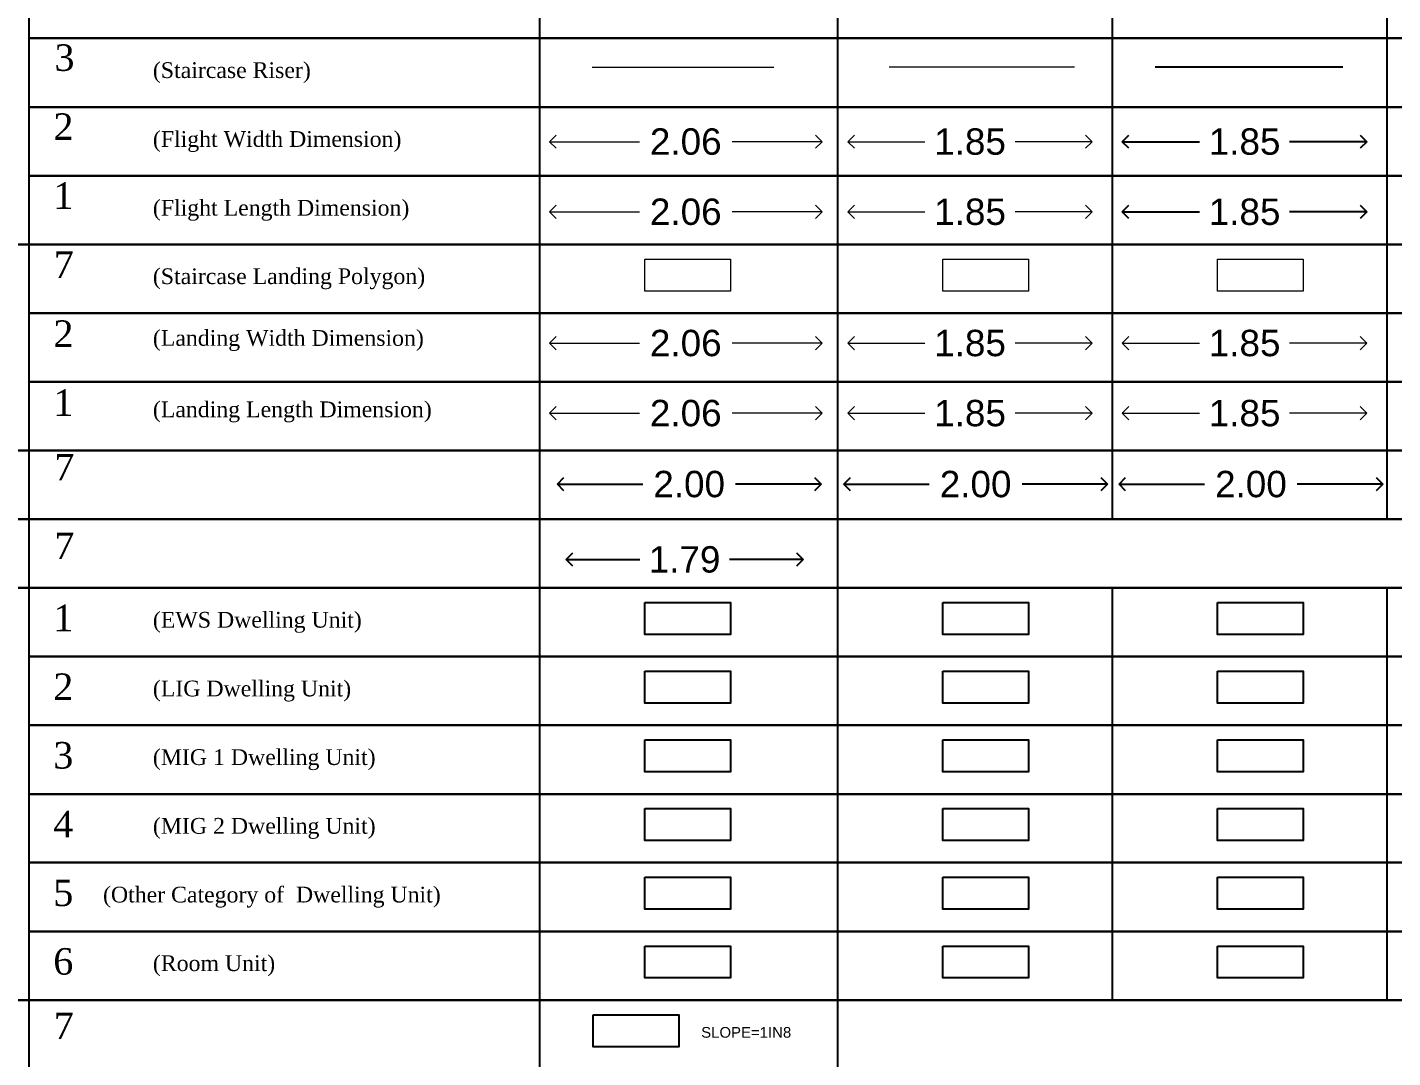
# Model space of a CAD drawing. Header units: millimetres. Extents: x -9481 to -9286, y 28719 to 28853.
# Drawn here: x -9461.74 to -9451.39, y 28785.61 to 28793.42 of the extents above; entities that cross this region are included whole.
import ezdxf

# ---------------------------------------------------------------- set-up
doc = ezdxf.new("R2010")
doc.units = ezdxf.units.MM
doc.header["$PDMODE"] = 34
doc.header["$PDSIZE"] = -15
doc.linetypes.add('CONTINULUS', pattern=[0])
doc.layers.add('BLK_1_DA_RAMP_1', color=7, linetype='Continuous', plot=False)
doc.layers.add('BLK_1_FLR_2_STAIR_1_FLIGHT_1', color=7, linetype='Continuous', plot=False)
for name, color, linetype in [('BLK_1_FLR_0_EXIT_WIDTH_STAIR', 7, 'Continuous'), ('BLK_1_FLR_0_UNITFA', 7, 'Continuous'), ('BLK_1_FLR_1_EXIT_WIDTH_STAIR', 7, 'Continuous'), ('BLK_1_FLR_1_UNITFA', 7, 'Continuous'), ('BLK_1_FLR_2_EXIT_WIDTH_STAIR', 7, 'Continuous'), ('BLK_1_FLR_2_UNITFA', 7, 'Continuous'), ('DIST_EXIT', 7, 'Continuous')]:
    doc.layers.add(name, color=color, linetype=linetype)
for name, color, linetype, lineweight in [('BLK_1_FLR_0_STAIR_1_FLIGHT_1', 7, 'Continuous', 0), ('BLK_1_FLR_0_STAIR_1_LANDING_1', 7, 'Continuous', 0), ('BLK_1_FLR_1_STAIR_1_FLIGHT_1', 7, 'Continuous', 0), ('BLK_1_FLR_1_STAIR_1_LANDING_1', 7, 'Continuous', 0), ('BLK_1_FLR_2_STAIR_1_LANDING_1', 7, 'Continuous', 0), ('PLAN', 7, 'Continuous', 40)]:
    doc.layers.add(name, color=color, linetype=linetype, lineweight=lineweight)
doc.styles.add('Arial', font='arial.ttf', dxfattribs={"height": 0.2})
doc.styles.add('MtXpl_Georgia', font='georgiab.ttf')
doc.styles.get("Standard").update_dxf_attribs({"font": 'arial.ttf', "height": 0.25})
doc.styles.add('style2', font='arial.ttf', dxfattribs={"height": 0.3})
doc.dimstyles.new('INT DIM', dxfattribs={"dimtxt": 0.3, "dimasz": 0.1, "dimexe": 0.18, "dimexo": 0.0625, "dimgap": 0.09, "dimtad": 0, "dimzin": 0, "dimdsep": 46, "dimtxsty": 'style2', "dimblk": 'OPEN90', "dimcen": 0.09, "dimse1": 1, "dimse2": 1, "dimclrd": 250, "dimclrt": 256, "dimadec": 0, "dimazin": 0, "dimtfac": 1, "dimtofl": 0, "dimtmove": 0, "dimatfit": 3, "dimfxl": 0.18, "dimtolj": 1, "dimtzin": 0, "dimlwd": -1, "dimarcsym": 0})

# ---------------------------------------------------------------- blocks, each defined once
blk = doc.blocks.new('_Open90')
at = {"layer": 'PLAN', "color": 0, "lineweight": -2}
for p, q in [((0, 0), (-1, 0)), ((-0.5, 0.5), (0, 0)), ((0, 0), (-0.5, -0.5))]:
    blk.add_line(p, q, dxfattribs=at)
blk = doc.blocks.new('*D8')
at = {"layer": 'BLK_1_FLR_0_STAIR_1_FLIGHT_1', "color": 250, "transparency": 16777216}
for p, q in [((-9457.685, 28792.548), (-9457.104, 28792.548)), ((-9455.82, 28792.548), (-9456.401, 28792.548))]:
    blk.add_line(p, q, dxfattribs=at)
at = {"layer": 'Defpoints', "color": 0, "transparency": 16777216}
for p in [(-9457.785, 28792.614), (-9455.72, 28792.632), (-9455.72, 28792.548)]:
    blk.add_point(p, dxfattribs=at)
at = {"layer": 'BLK_1_FLR_0_STAIR_1_FLIGHT_1', "color": 250, "transparency": 16777216, "xscale": 0.1, "yscale": 0.1, "zscale": 0.1, "rotation": 180}
blk.add_blockref('_Open90', (-9457.785, 28792.548), dxfattribs=at)
at = {"layer": 'BLK_1_FLR_0_STAIR_1_FLIGHT_1', "color": 250, "transparency": 16777216, "xscale": 0.1, "yscale": 0.1, "zscale": 0.1}
blk.add_blockref('_Open90', (-9455.72, 28792.548), dxfattribs=at)
at = {"layer": 'BLK_1_FLR_0_STAIR_1_FLIGHT_1', "transparency": 16777216, "insert": (-9456.753, 28792.548), "char_height": 0.2, "attachment_point": 5, "style": 'Arial', "bg_fill": 3, "box_fill_scale": 1.1, "bg_fill_color": 256, "bg_fill_true_color": 13158600, "bg_fill_transparency": 0}
blk.add_mtext('\\A1;2.06', dxfattribs=at)
blk = doc.blocks.new('*D9')
at = {"layer": 'BLK_1_FLR_1_STAIR_1_FLIGHT_1', "color": 250, "transparency": 16777216}
for p, q in [((-9455.425, 28792.548), (-9454.94, 28792.548)), ((-9453.772, 28792.548), (-9454.257, 28792.548))]:
    blk.add_line(p, q, dxfattribs=at)
at = {"layer": 'Defpoints', "color": 0, "transparency": 16777216}
for p in [(-9455.525, 28792.614), (-9453.672, 28792.632), (-9453.672, 28792.548)]:
    blk.add_point(p, dxfattribs=at)
at = {"layer": 'BLK_1_FLR_1_STAIR_1_FLIGHT_1', "color": 250, "transparency": 16777216, "xscale": 0.1, "yscale": 0.1, "zscale": 0.1, "rotation": 180}
blk.add_blockref('_Open90', (-9455.525, 28792.548), dxfattribs=at)
at = {"layer": 'BLK_1_FLR_1_STAIR_1_FLIGHT_1', "color": 250, "transparency": 16777216, "xscale": 0.1, "yscale": 0.1, "zscale": 0.1}
blk.add_blockref('_Open90', (-9453.672, 28792.548), dxfattribs=at)
at = {"layer": 'BLK_1_FLR_1_STAIR_1_FLIGHT_1', "transparency": 16777216, "insert": (-9454.598, 28792.548), "char_height": 0.2, "attachment_point": 5, "style": 'Arial', "bg_fill": 3, "box_fill_scale": 1.1, "bg_fill_color": 256, "bg_fill_true_color": 13158600, "bg_fill_transparency": 0}
blk.add_mtext('\\A1;1.85', dxfattribs=at)
blk = doc.blocks.new('*D10')
at = {"layer": 'BLK_1_FLR_2_STAIR_1_FLIGHT_1', "color": 250, "transparency": 16777216}
for p, q in [((-9453.344, 28792.548), (-9452.858, 28792.548)), ((-9451.69, 28792.548), (-9452.176, 28792.548))]:
    blk.add_line(p, q, dxfattribs=at)
at = {"layer": 'Defpoints', "color": 0, "transparency": 16777216}
for p in [(-9453.444, 28792.614), (-9451.59, 28792.632), (-9451.59, 28792.548)]:
    blk.add_point(p, dxfattribs=at)
at = {"layer": 'BLK_1_FLR_2_STAIR_1_FLIGHT_1', "color": 250, "transparency": 16777216, "xscale": 0.1, "yscale": 0.1, "zscale": 0.1, "rotation": 180}
blk.add_blockref('_Open90', (-9453.444, 28792.548), dxfattribs=at)
at = {"layer": 'BLK_1_FLR_2_STAIR_1_FLIGHT_1', "color": 250, "transparency": 16777216, "xscale": 0.1, "yscale": 0.1, "zscale": 0.1}
blk.add_blockref('_Open90', (-9451.59, 28792.548), dxfattribs=at)
at = {"layer": 'BLK_1_FLR_2_STAIR_1_FLIGHT_1', "transparency": 16777216, "insert": (-9452.517, 28792.548), "char_height": 0.2, "attachment_point": 5, "style": 'Arial', "bg_fill": 3, "box_fill_scale": 1.1, "bg_fill_color": 256, "bg_fill_true_color": 13158600, "bg_fill_transparency": 0}
blk.add_mtext('\\A1;1.85', dxfattribs=at)
blk = doc.blocks.new('*D15')
at = {"layer": 'BLK_1_FLR_0_STAIR_1_FLIGHT_1', "color": 250, "transparency": 16777216}
for p, q in [((-9457.685, 28792.016), (-9457.104, 28792.016)), ((-9455.82, 28792.016), (-9456.401, 28792.016))]:
    blk.add_line(p, q, dxfattribs=at)
at = {"layer": 'Defpoints', "color": 0, "transparency": 16777216}
for p in [(-9457.785, 28792.082), (-9455.72, 28792.101), (-9455.72, 28792.016)]:
    blk.add_point(p, dxfattribs=at)
at = {"layer": 'BLK_1_FLR_0_STAIR_1_FLIGHT_1', "color": 250, "transparency": 16777216, "xscale": 0.1, "yscale": 0.1, "zscale": 0.1, "rotation": 180}
blk.add_blockref('_Open90', (-9457.785, 28792.016), dxfattribs=at)
at = {"layer": 'BLK_1_FLR_0_STAIR_1_FLIGHT_1', "color": 250, "transparency": 16777216, "xscale": 0.1, "yscale": 0.1, "zscale": 0.1}
blk.add_blockref('_Open90', (-9455.72, 28792.016), dxfattribs=at)
at = {"layer": 'BLK_1_FLR_0_STAIR_1_FLIGHT_1', "transparency": 16777216, "insert": (-9456.753, 28792.016), "char_height": 0.2, "attachment_point": 5, "style": 'Arial', "bg_fill": 3, "box_fill_scale": 1.1, "bg_fill_color": 256, "bg_fill_true_color": 13158600, "bg_fill_transparency": 0}
blk.add_mtext('\\A1;2.06', dxfattribs=at)
blk = doc.blocks.new('*D16')
at = {"layer": 'BLK_1_FLR_1_STAIR_1_FLIGHT_1', "color": 250, "transparency": 16777216}
for p, q in [((-9455.425, 28792.016), (-9454.94, 28792.016)), ((-9453.772, 28792.016), (-9454.257, 28792.016))]:
    blk.add_line(p, q, dxfattribs=at)
at = {"layer": 'Defpoints', "color": 0, "transparency": 16777216}
for p in [(-9455.525, 28792.082), (-9453.672, 28792.101), (-9453.672, 28792.016)]:
    blk.add_point(p, dxfattribs=at)
at = {"layer": 'BLK_1_FLR_1_STAIR_1_FLIGHT_1', "color": 250, "transparency": 16777216, "xscale": 0.1, "yscale": 0.1, "zscale": 0.1, "rotation": 180}
blk.add_blockref('_Open90', (-9455.525, 28792.016), dxfattribs=at)
at = {"layer": 'BLK_1_FLR_1_STAIR_1_FLIGHT_1', "color": 250, "transparency": 16777216, "xscale": 0.1, "yscale": 0.1, "zscale": 0.1}
blk.add_blockref('_Open90', (-9453.672, 28792.016), dxfattribs=at)
at = {"layer": 'BLK_1_FLR_1_STAIR_1_FLIGHT_1', "transparency": 16777216, "insert": (-9454.598, 28792.016), "char_height": 0.2, "attachment_point": 5, "style": 'Arial', "bg_fill": 3, "box_fill_scale": 1.1, "bg_fill_color": 256, "bg_fill_true_color": 13158600, "bg_fill_transparency": 0}
blk.add_mtext('\\A1;1.85', dxfattribs=at)
blk = doc.blocks.new('*D21')
at = {"layer": 'BLK_1_FLR_2_STAIR_1_FLIGHT_1', "color": 250, "transparency": 16777216}
for p, q in [((-9453.344, 28792.016), (-9452.858, 28792.016)), ((-9451.69, 28792.016), (-9452.176, 28792.016))]:
    blk.add_line(p, q, dxfattribs=at)
at = {"layer": 'Defpoints', "color": 0, "transparency": 16777216}
for p in [(-9453.444, 28792.082), (-9451.59, 28792.101), (-9451.59, 28792.016)]:
    blk.add_point(p, dxfattribs=at)
at = {"layer": 'BLK_1_FLR_2_STAIR_1_FLIGHT_1', "color": 250, "transparency": 16777216, "xscale": 0.1, "yscale": 0.1, "zscale": 0.1, "rotation": 180}
blk.add_blockref('_Open90', (-9453.444, 28792.016), dxfattribs=at)
at = {"layer": 'BLK_1_FLR_2_STAIR_1_FLIGHT_1', "color": 250, "transparency": 16777216, "xscale": 0.1, "yscale": 0.1, "zscale": 0.1}
blk.add_blockref('_Open90', (-9451.59, 28792.016), dxfattribs=at)
at = {"layer": 'BLK_1_FLR_2_STAIR_1_FLIGHT_1', "transparency": 16777216, "insert": (-9452.517, 28792.016), "char_height": 0.2, "attachment_point": 5, "style": 'Arial', "bg_fill": 3, "box_fill_scale": 1.1, "bg_fill_color": 256, "bg_fill_true_color": 13158600, "bg_fill_transparency": 0}
blk.add_mtext('\\A1;1.85', dxfattribs=at)
blk = doc.blocks.new('*D22')
at = {"layer": 'BLK_1_FLR_0_STAIR_1_LANDING_1', "color": 250, "transparency": 16777216}
for p, q in [((-9457.685, 28791.021), (-9457.104, 28791.021)), ((-9455.82, 28791.021), (-9456.401, 28791.021))]:
    blk.add_line(p, q, dxfattribs=at)
at = {"layer": 'Defpoints', "color": 0, "transparency": 16777216}
for p in [(-9457.785, 28791.087), (-9455.72, 28791.106), (-9455.72, 28791.021)]:
    blk.add_point(p, dxfattribs=at)
at = {"layer": 'BLK_1_FLR_0_STAIR_1_LANDING_1', "color": 250, "transparency": 16777216, "xscale": 0.1, "yscale": 0.1, "zscale": 0.1, "rotation": 180}
blk.add_blockref('_Open90', (-9457.785, 28791.021), dxfattribs=at)
at = {"layer": 'BLK_1_FLR_0_STAIR_1_LANDING_1', "color": 250, "transparency": 16777216, "xscale": 0.1, "yscale": 0.1, "zscale": 0.1}
blk.add_blockref('_Open90', (-9455.72, 28791.021), dxfattribs=at)
at = {"layer": 'BLK_1_FLR_0_STAIR_1_LANDING_1', "transparency": 16777216, "insert": (-9456.753, 28791.021), "char_height": 0.2, "attachment_point": 5, "style": 'Arial', "bg_fill": 3, "box_fill_scale": 1.1, "bg_fill_color": 256, "bg_fill_true_color": 13158600, "bg_fill_transparency": 0}
blk.add_mtext('\\A1;2.06', dxfattribs=at)
blk = doc.blocks.new('*D23')
at = {"layer": 'BLK_1_FLR_1_STAIR_1_LANDING_1', "color": 250, "transparency": 16777216}
for p, q in [((-9455.425, 28791.021), (-9454.94, 28791.021)), ((-9453.772, 28791.021), (-9454.257, 28791.021))]:
    blk.add_line(p, q, dxfattribs=at)
at = {"layer": 'Defpoints', "color": 0, "transparency": 16777216}
for p in [(-9455.525, 28791.087), (-9453.672, 28791.106), (-9453.672, 28791.021)]:
    blk.add_point(p, dxfattribs=at)
at = {"layer": 'BLK_1_FLR_1_STAIR_1_LANDING_1', "color": 250, "transparency": 16777216, "xscale": 0.1, "yscale": 0.1, "zscale": 0.1, "rotation": 180}
blk.add_blockref('_Open90', (-9455.525, 28791.021), dxfattribs=at)
at = {"layer": 'BLK_1_FLR_1_STAIR_1_LANDING_1', "color": 250, "transparency": 16777216, "xscale": 0.1, "yscale": 0.1, "zscale": 0.1}
blk.add_blockref('_Open90', (-9453.672, 28791.021), dxfattribs=at)
at = {"layer": 'BLK_1_FLR_1_STAIR_1_LANDING_1', "transparency": 16777216, "insert": (-9454.598, 28791.021), "char_height": 0.2, "attachment_point": 5, "style": 'Arial', "bg_fill": 3, "box_fill_scale": 1.1, "bg_fill_color": 256, "bg_fill_true_color": 13158600, "bg_fill_transparency": 0}
blk.add_mtext('\\A1;1.85', dxfattribs=at)
blk = doc.blocks.new('*D35')
at = {"layer": 'BLK_1_FLR_2_STAIR_1_LANDING_1', "color": 250, "transparency": 16777216}
for p, q in [((-9453.344, 28791.021), (-9452.858, 28791.021)), ((-9451.69, 28791.021), (-9452.176, 28791.021))]:
    blk.add_line(p, q, dxfattribs=at)
at = {"layer": 'Defpoints', "color": 0, "transparency": 16777216}
for p in [(-9453.444, 28791.087), (-9451.59, 28791.106), (-9451.59, 28791.021)]:
    blk.add_point(p, dxfattribs=at)
at = {"layer": 'BLK_1_FLR_2_STAIR_1_LANDING_1', "color": 250, "transparency": 16777216, "xscale": 0.1, "yscale": 0.1, "zscale": 0.1, "rotation": 180}
blk.add_blockref('_Open90', (-9453.444, 28791.021), dxfattribs=at)
at = {"layer": 'BLK_1_FLR_2_STAIR_1_LANDING_1', "color": 250, "transparency": 16777216, "xscale": 0.1, "yscale": 0.1, "zscale": 0.1}
blk.add_blockref('_Open90', (-9451.59, 28791.021), dxfattribs=at)
at = {"layer": 'BLK_1_FLR_2_STAIR_1_LANDING_1', "transparency": 16777216, "insert": (-9452.517, 28791.021), "char_height": 0.2, "attachment_point": 5, "style": 'Arial', "bg_fill": 3, "box_fill_scale": 1.1, "bg_fill_color": 256, "bg_fill_true_color": 13158600, "bg_fill_transparency": 0}
blk.add_mtext('\\A1;1.85', dxfattribs=at)
blk = doc.blocks.new('*D28')
at = {"layer": 'BLK_1_FLR_0_STAIR_1_LANDING_1', "color": 250, "transparency": 16777216}
for p, q in [((-9457.685, 28790.49), (-9457.104, 28790.49)), ((-9455.82, 28790.49), (-9456.401, 28790.49))]:
    blk.add_line(p, q, dxfattribs=at)
at = {"layer": 'Defpoints', "color": 0, "transparency": 16777216}
for p in [(-9457.785, 28790.556), (-9455.72, 28790.575), (-9455.72, 28790.49)]:
    blk.add_point(p, dxfattribs=at)
at = {"layer": 'BLK_1_FLR_0_STAIR_1_LANDING_1', "color": 250, "transparency": 16777216, "xscale": 0.1, "yscale": 0.1, "zscale": 0.1, "rotation": 180}
blk.add_blockref('_Open90', (-9457.785, 28790.49), dxfattribs=at)
at = {"layer": 'BLK_1_FLR_0_STAIR_1_LANDING_1', "color": 250, "transparency": 16777216, "xscale": 0.1, "yscale": 0.1, "zscale": 0.1}
blk.add_blockref('_Open90', (-9455.72, 28790.49), dxfattribs=at)
at = {"layer": 'BLK_1_FLR_0_STAIR_1_LANDING_1', "transparency": 16777216, "insert": (-9456.753, 28790.49), "char_height": 0.2, "attachment_point": 5, "style": 'Arial', "bg_fill": 3, "box_fill_scale": 1.1, "bg_fill_color": 256, "bg_fill_true_color": 13158600, "bg_fill_transparency": 0}
blk.add_mtext('\\A1;2.06', dxfattribs=at)
blk = doc.blocks.new('*D29')
at = {"layer": 'BLK_1_FLR_1_STAIR_1_LANDING_1', "color": 250, "transparency": 16777216}
for p, q in [((-9455.425, 28790.49), (-9454.94, 28790.49)), ((-9453.772, 28790.49), (-9454.257, 28790.49))]:
    blk.add_line(p, q, dxfattribs=at)
at = {"layer": 'Defpoints', "color": 0, "transparency": 16777216}
for p in [(-9455.525, 28790.556), (-9453.672, 28790.575), (-9453.672, 28790.49)]:
    blk.add_point(p, dxfattribs=at)
at = {"layer": 'BLK_1_FLR_1_STAIR_1_LANDING_1', "color": 250, "transparency": 16777216, "xscale": 0.1, "yscale": 0.1, "zscale": 0.1, "rotation": 180}
blk.add_blockref('_Open90', (-9455.525, 28790.49), dxfattribs=at)
at = {"layer": 'BLK_1_FLR_1_STAIR_1_LANDING_1', "color": 250, "transparency": 16777216, "xscale": 0.1, "yscale": 0.1, "zscale": 0.1}
blk.add_blockref('_Open90', (-9453.672, 28790.49), dxfattribs=at)
at = {"layer": 'BLK_1_FLR_1_STAIR_1_LANDING_1', "transparency": 16777216, "insert": (-9454.598, 28790.49), "char_height": 0.2, "attachment_point": 5, "style": 'Arial', "bg_fill": 3, "box_fill_scale": 1.1, "bg_fill_color": 256, "bg_fill_true_color": 13158600, "bg_fill_transparency": 0}
blk.add_mtext('\\A1;1.85', dxfattribs=at)
blk = doc.blocks.new('*D30')
at = {"layer": 'BLK_1_FLR_2_STAIR_1_LANDING_1', "color": 250, "transparency": 16777216}
for p, q in [((-9453.344, 28790.49), (-9452.858, 28790.49)), ((-9451.69, 28790.49), (-9452.176, 28790.49))]:
    blk.add_line(p, q, dxfattribs=at)
at = {"layer": 'Defpoints', "color": 0, "transparency": 16777216}
for p in [(-9453.444, 28790.556), (-9451.59, 28790.575), (-9451.59, 28790.49)]:
    blk.add_point(p, dxfattribs=at)
at = {"layer": 'BLK_1_FLR_2_STAIR_1_LANDING_1', "color": 250, "transparency": 16777216, "xscale": 0.1, "yscale": 0.1, "zscale": 0.1, "rotation": 180}
blk.add_blockref('_Open90', (-9453.444, 28790.49), dxfattribs=at)
at = {"layer": 'BLK_1_FLR_2_STAIR_1_LANDING_1', "color": 250, "transparency": 16777216, "xscale": 0.1, "yscale": 0.1, "zscale": 0.1}
blk.add_blockref('_Open90', (-9451.59, 28790.49), dxfattribs=at)
at = {"layer": 'BLK_1_FLR_2_STAIR_1_LANDING_1', "transparency": 16777216, "insert": (-9452.517, 28790.49), "char_height": 0.2, "attachment_point": 5, "style": 'Arial', "bg_fill": 3, "box_fill_scale": 1.1, "bg_fill_color": 256, "bg_fill_true_color": 13158600, "bg_fill_transparency": 0}
blk.add_mtext('\\A1;1.85', dxfattribs=at)
blk = doc.blocks.new('*D36')
at = {"layer": 'Defpoints', "color": 0, "linetype": 'CONTINULUS', "ltscale": 0.05, "transparency": 16777216}
for p in [(-9457.659, 28789.517), (-9455.864, 28789.517), (-9455.864, 28789.381)]:
    blk.add_point(p, dxfattribs=at)
at = {"layer": 'DIST_EXIT', "color": 250, "ltscale": 0.05, "transparency": 16777216}
for p, q in [((-9457.559, 28789.381), (-9457.102, 28789.381)), ((-9455.964, 28789.381), (-9456.421, 28789.381))]:
    blk.add_line(p, q, dxfattribs=at)
at = {"layer": 'DIST_EXIT', "color": 250, "linetype": 'CONTINULUS', "ltscale": 0.05, "transparency": 16777216, "xscale": 0.1, "yscale": 0.1, "zscale": 0.1, "rotation": 180}
blk.add_blockref('_Open90', (-9457.659, 28789.381), dxfattribs=at)
at = {"layer": 'DIST_EXIT', "color": 250, "linetype": 'CONTINULUS', "ltscale": 0.05, "transparency": 16777216, "xscale": 0.1, "yscale": 0.1, "zscale": 0.1}
blk.add_blockref('_Open90', (-9455.864, 28789.381), dxfattribs=at)
at = {"layer": 'DIST_EXIT', "linetype": 'CONTINULUS', "ltscale": 0.05, "transparency": 16777216, "insert": (-9456.762, 28789.381), "char_height": 0.2, "attachment_point": 5, "style": 'Arial', "bg_fill": 3, "box_fill_scale": 1.1, "bg_fill_color": 256, "bg_fill_true_color": 13158600, "bg_fill_transparency": 0}
blk.add_mtext('\\A1;1.79', dxfattribs=at)
blk = doc.blocks.new('*D37')
at = {"layer": 'BLK_1_FLR_0_EXIT_WIDTH_STAIR', "color": 250, "ltscale": 0.05, "transparency": 16777216}
for p, q in [((-9457.626, 28789.952), (-9457.078, 28789.952)), ((-9455.827, 28789.952), (-9456.376, 28789.952))]:
    blk.add_line(p, q, dxfattribs=at)
at = {"layer": 'Defpoints', "color": 0, "linetype": 'CONTINULUS', "ltscale": 0.05, "transparency": 16777216}
for p in [(-9457.726, 28790.113), (-9455.727, 28790.113), (-9455.727, 28789.952)]:
    blk.add_point(p, dxfattribs=at)
at = {"layer": 'BLK_1_FLR_0_EXIT_WIDTH_STAIR', "color": 250, "linetype": 'CONTINULUS', "ltscale": 0.05, "transparency": 16777216, "xscale": 0.1, "yscale": 0.1, "zscale": 0.1, "rotation": 180}
blk.add_blockref('_Open90', (-9457.726, 28789.952), dxfattribs=at)
at = {"layer": 'BLK_1_FLR_0_EXIT_WIDTH_STAIR', "color": 250, "linetype": 'CONTINULUS', "ltscale": 0.05, "transparency": 16777216, "xscale": 0.1, "yscale": 0.1, "zscale": 0.1}
blk.add_blockref('_Open90', (-9455.727, 28789.952), dxfattribs=at)
at = {"layer": 'BLK_1_FLR_0_EXIT_WIDTH_STAIR', "linetype": 'CONTINULUS', "ltscale": 0.05, "transparency": 16777216, "insert": (-9456.727, 28789.952), "char_height": 0.2, "attachment_point": 5, "style": 'Arial', "bg_fill": 3, "box_fill_scale": 1.1, "bg_fill_color": 256, "bg_fill_true_color": 13158600, "bg_fill_transparency": 0}
blk.add_mtext('\\A1;2.00', dxfattribs=at)
blk = doc.blocks.new('*D38')
at = {"layer": 'BLK_1_FLR_1_EXIT_WIDTH_STAIR', "color": 250, "ltscale": 0.05, "transparency": 16777216}
for p, q in [((-9455.455, 28789.952), (-9454.907, 28789.952)), ((-9453.656, 28789.952), (-9454.204, 28789.952))]:
    blk.add_line(p, q, dxfattribs=at)
at = {"layer": 'Defpoints', "color": 0, "linetype": 'CONTINULUS', "ltscale": 0.05, "transparency": 16777216}
for p in [(-9455.555, 28790.113), (-9453.556, 28790.113), (-9453.556, 28789.952)]:
    blk.add_point(p, dxfattribs=at)
at = {"layer": 'BLK_1_FLR_1_EXIT_WIDTH_STAIR', "color": 250, "linetype": 'CONTINULUS', "ltscale": 0.05, "transparency": 16777216, "xscale": 0.1, "yscale": 0.1, "zscale": 0.1, "rotation": 180}
blk.add_blockref('_Open90', (-9455.555, 28789.952), dxfattribs=at)
at = {"layer": 'BLK_1_FLR_1_EXIT_WIDTH_STAIR', "color": 250, "linetype": 'CONTINULUS', "ltscale": 0.05, "transparency": 16777216, "xscale": 0.1, "yscale": 0.1, "zscale": 0.1}
blk.add_blockref('_Open90', (-9453.556, 28789.952), dxfattribs=at)
at = {"layer": 'BLK_1_FLR_1_EXIT_WIDTH_STAIR', "linetype": 'CONTINULUS', "ltscale": 0.05, "transparency": 16777216, "insert": (-9454.556, 28789.952), "char_height": 0.2, "attachment_point": 5, "style": 'Arial', "bg_fill": 3, "box_fill_scale": 1.1, "bg_fill_color": 256, "bg_fill_true_color": 13158600, "bg_fill_transparency": 0}
blk.add_mtext('\\A1;2.00', dxfattribs=at)
blk = doc.blocks.new('*D39')
at = {"layer": 'BLK_1_FLR_2_EXIT_WIDTH_STAIR', "color": 250, "ltscale": 0.05, "transparency": 16777216}
for p, q in [((-9453.369, 28789.952), (-9452.82, 28789.952)), ((-9451.569, 28789.952), (-9452.118, 28789.952))]:
    blk.add_line(p, q, dxfattribs=at)
at = {"layer": 'Defpoints', "color": 0, "linetype": 'CONTINULUS', "ltscale": 0.05, "transparency": 16777216}
for p in [(-9453.469, 28790.113), (-9451.469, 28790.113), (-9451.469, 28789.952)]:
    blk.add_point(p, dxfattribs=at)
at = {"layer": 'BLK_1_FLR_2_EXIT_WIDTH_STAIR', "color": 250, "linetype": 'CONTINULUS', "ltscale": 0.05, "transparency": 16777216, "xscale": 0.1, "yscale": 0.1, "zscale": 0.1, "rotation": 180}
blk.add_blockref('_Open90', (-9453.469, 28789.952), dxfattribs=at)
at = {"layer": 'BLK_1_FLR_2_EXIT_WIDTH_STAIR', "color": 250, "linetype": 'CONTINULUS', "ltscale": 0.05, "transparency": 16777216, "xscale": 0.1, "yscale": 0.1, "zscale": 0.1}
blk.add_blockref('_Open90', (-9451.469, 28789.952), dxfattribs=at)
at = {"layer": 'BLK_1_FLR_2_EXIT_WIDTH_STAIR', "linetype": 'CONTINULUS', "ltscale": 0.05, "transparency": 16777216, "insert": (-9452.469, 28789.952), "char_height": 0.2, "attachment_point": 5, "style": 'Arial', "bg_fill": 3, "box_fill_scale": 1.1, "bg_fill_color": 256, "bg_fill_true_color": 13158600, "bg_fill_transparency": 0}
blk.add_mtext('\\A1;2.00', dxfattribs=at)

msp = doc.modelspace()

# ---------------------------------------------------------------- linework, layer by layer
for p, q in [((-9461.732, 28793.852), (-9461.732, 28793.33)), ((-9457.862, 28793.852), (-9457.862, 28793.332)), ((-9455.602, 28793.852), (-9455.602, 28793.332)), ((-9453.521, 28793.852), (-9453.521, 28793.332)), ((-9451.44, 28793.852), (-9451.44, 28793.332)), ((-9461.732, 28793.332), (-9461.732, 28792.809)), ((-9457.862, 28793.332), (-9457.862, 28792.811)), ((-9455.602, 28793.332), (-9455.602, 28792.811)), ((-9453.521, 28793.332), (-9453.521, 28792.811)), ((-9451.44, 28793.332), (-9451.44, 28792.811)), ((-9461.732, 28792.811), (-9461.732, 28792.289)), ((-9457.862, 28792.811), (-9457.862, 28792.29)), ((-9455.602, 28792.811), (-9455.602, 28792.29)), ((-9453.521, 28792.811), (-9453.521, 28792.29)), ((-9451.44, 28792.811), (-9451.44, 28792.29)), ((-9461.732, 28792.29), (-9461.732, 28791.768)), ((-9457.862, 28792.29), (-9457.862, 28791.77)), ((-9455.602, 28792.29), (-9455.602, 28791.77)), ((-9453.521, 28792.29), (-9453.521, 28791.77)), ((-9451.44, 28792.29), (-9451.44, 28791.77)), ((-9461.732, 28791.77), (-9461.732, 28791.247)), ((-9457.862, 28791.77), (-9457.862, 28791.249)), ((-9455.602, 28791.77), (-9455.602, 28791.249)), ((-9453.521, 28791.77), (-9453.521, 28791.249)), ((-9451.44, 28791.77), (-9451.44, 28791.249)), ((-9461.732, 28791.249), (-9461.732, 28790.727)), ((-9457.862, 28791.249), (-9457.862, 28790.728)), ((-9455.602, 28791.249), (-9455.602, 28790.728)), ((-9453.521, 28791.249), (-9453.521, 28790.728)), ((-9451.44, 28791.249), (-9451.44, 28790.728)), ((-9461.732, 28790.728), (-9461.732, 28790.206)), ((-9457.862, 28790.728), (-9457.862, 28790.208)), ((-9455.602, 28790.728), (-9455.602, 28790.208)), ((-9453.521, 28790.728), (-9453.521, 28790.208)), ((-9451.44, 28790.728), (-9451.44, 28790.208)), ((-9461.732, 28790.208), (-9461.732, 28789.685)), ((-9457.862, 28790.208), (-9457.862, 28789.687)), ((-9455.602, 28790.208), (-9455.602, 28789.687)), ((-9453.521, 28790.208), (-9453.521, 28789.687)), ((-9451.44, 28790.208), (-9451.44, 28789.687)), ((-9461.732, 28789.687), (-9461.732, 28789.165)), ((-9457.862, 28789.687), (-9457.862, 28789.166)), ((-9455.602, 28789.687), (-9455.602, 28789.166)), ((-9461.732, 28789.166), (-9461.732, 28786.042)), ((-9457.862, 28789.166), (-9457.862, 28788.646)), ((-9455.602, 28789.166), (-9455.602, 28788.646)), ((-9453.521, 28789.166), (-9453.521, 28788.646)), ((-9451.44, 28789.166), (-9451.44, 28788.646)), ((-9457.862, 28788.646), (-9457.862, 28788.125)), ((-9455.602, 28788.646), (-9455.602, 28788.125)), ((-9453.521, 28788.646), (-9453.521, 28788.125)), ((-9451.44, 28788.646), (-9451.44, 28788.125)), ((-9457.862, 28788.125), (-9457.862, 28787.604)), ((-9455.602, 28788.125), (-9455.602, 28787.604)), ((-9453.521, 28788.125), (-9453.521, 28787.604)), ((-9451.44, 28788.125), (-9451.44, 28787.604)), ((-9457.862, 28787.604), (-9457.862, 28787.084)), ((-9455.602, 28787.604), (-9455.602, 28787.084)), ((-9453.521, 28787.604), (-9453.521, 28787.084)), ((-9451.44, 28787.604), (-9451.44, 28787.084)), ((-9457.862, 28787.084), (-9457.862, 28786.563)), ((-9455.602, 28787.084), (-9455.602, 28786.563)), ((-9453.521, 28787.084), (-9453.521, 28786.563)), ((-9451.44, 28787.084), (-9451.44, 28786.563)), ((-9457.862, 28786.563), (-9457.862, 28786.042)), ((-9455.602, 28786.563), (-9455.602, 28786.042)), ((-9453.521, 28786.563), (-9453.521, 28786.042)), ((-9451.44, 28786.563), (-9451.44, 28786.042)), ((-9461.732, 28786.042), (-9461.732, 28785.52)), ((-9457.862, 28786.042), (-9457.862, 28785.522)), ((-9455.602, 28786.042), (-9455.602, 28785.522))]:
    msp.add_line(p, q)
for points in [[(-9461.732, 28793.852), (-9442.23, 28793.852), (-9442.23, 28793.332), (-9461.732, 28793.332)], [(-9461.732, 28793.332), (-9442.23, 28793.332), (-9442.23, 28792.811), (-9461.732, 28792.811)], [(-9461.732, 28792.811), (-9442.23, 28792.811), (-9442.23, 28792.29), (-9461.732, 28792.29)], [(-9461.732, 28792.29), (-9442.23, 28792.29), (-9442.23, 28791.77), (-9470.864, 28791.77)], [(-9470.864, 28791.77), (-9442.23, 28791.77), (-9442.23, 28791.249), (-9461.732, 28791.249)], [(-9461.732, 28791.249), (-9442.23, 28791.249), (-9442.23, 28790.728), (-9461.732, 28790.728)], [(-9461.732, 28790.728), (-9442.23, 28790.728), (-9442.23, 28790.208), (-9481.258, 28790.208), (-9481.258, 28790.728)], [(-9481.258, 28786.042), (-9481.258, 28789.166), (-9442.23, 28789.166), (-9442.23, 28788.646), (-9461.732, 28788.646)], [(-9461.732, 28788.646), (-9442.23, 28788.646), (-9442.23, 28788.125), (-9461.732, 28788.125)], [(-9461.732, 28788.125), (-9442.23, 28788.125), (-9442.23, 28787.604), (-9461.732, 28787.604)], [(-9461.732, 28787.604), (-9442.23, 28787.604), (-9442.23, 28787.084), (-9461.732, 28787.084)], [(-9461.732, 28787.084), (-9442.23, 28787.084), (-9442.23, 28786.563), (-9461.732, 28786.563)], [(-9461.732, 28786.563), (-9442.23, 28786.563), (-9442.23, 28786.042), (-9481.258, 28786.042)]]:
    msp.add_lwpolyline(points)
for points in [[(-9481.258, 28790.208), (-9442.23, 28790.208), (-9442.23, 28789.687), (-9481.258, 28789.687), (-9481.258, 28790.208)], [(-9481.258, 28789.687), (-9442.23, 28789.687), (-9442.23, 28789.166), (-9481.258, 28789.166), (-9481.258, 28789.687)], [(-9481.258, 28786.042), (-9442.23, 28786.042), (-9442.23, 28785.522), (-9481.258, 28785.522), (-9481.258, 28786.042)]]:
    msp.add_lwpolyline(points, close=True)
at = {"layer": 'BLK_1_DA_RAMP_1'}
msp.add_lwpolyline([(-9457.454, 28785.931), (-9456.805, 28785.931), (-9456.805, 28785.689), (-9457.454, 28785.689)], close=True, dxfattribs=at)
at = {"layer": 'BLK_1_FLR_0_STAIR_1_FLIGHT_1', "color": 3}
msp.add_line((-9457.462, 28793.112), (-9456.085, 28793.112), dxfattribs=at)
at = {"layer": 'BLK_1_FLR_0_STAIR_1_LANDING_1'}
msp.add_lwpolyline([(-9457.064, 28791.658), (-9456.415, 28791.658), (-9456.415, 28791.416), (-9457.064, 28791.416)], close=True, dxfattribs=at)
at = {"layer": 'BLK_1_FLR_0_UNITFA', "color": 1}
msp.add_lwpolyline([(-9457.064, 28789.055), (-9456.415, 28789.055), (-9456.415, 28788.813), (-9457.064, 28788.813)], close=True, dxfattribs=at)
at = {"layer": 'BLK_1_FLR_0_UNITFA', "color": 2}
msp.add_lwpolyline([(-9457.064, 28788.535), (-9456.415, 28788.535), (-9456.415, 28788.292), (-9457.064, 28788.292)], close=True, dxfattribs=at)
at = {"layer": 'BLK_1_FLR_0_UNITFA', "color": 3}
msp.add_lwpolyline([(-9457.064, 28788.014), (-9456.415, 28788.014), (-9456.415, 28787.772), (-9457.064, 28787.772)], close=True, dxfattribs=at)
at = {"layer": 'BLK_1_FLR_0_UNITFA', "color": 4}
msp.add_lwpolyline([(-9457.064, 28787.493), (-9456.415, 28787.493), (-9456.415, 28787.251), (-9457.064, 28787.251)], close=True, dxfattribs=at)
at = {"layer": 'BLK_1_FLR_0_UNITFA', "color": 5}
msp.add_lwpolyline([(-9457.064, 28786.973), (-9456.415, 28786.973), (-9456.415, 28786.73), (-9457.064, 28786.73)], close=True, dxfattribs=at)
at = {"layer": 'BLK_1_FLR_0_UNITFA', "color": 6}
msp.add_lwpolyline([(-9457.064, 28786.452), (-9456.415, 28786.452), (-9456.415, 28786.21), (-9457.064, 28786.21)], close=True, dxfattribs=at)
at = {"layer": 'BLK_1_FLR_1_STAIR_1_FLIGHT_1', "color": 3}
msp.add_line((-9455.211, 28793.116), (-9453.807, 28793.116), dxfattribs=at)
at = {"layer": 'BLK_1_FLR_1_STAIR_1_LANDING_1'}
msp.add_lwpolyline([(-9454.804, 28791.658), (-9454.154, 28791.658), (-9454.154, 28791.416), (-9454.804, 28791.416)], close=True, dxfattribs=at)
at = {"layer": 'BLK_1_FLR_1_UNITFA', "color": 1}
msp.add_lwpolyline([(-9454.804, 28789.055), (-9454.154, 28789.055), (-9454.154, 28788.813), (-9454.804, 28788.813)], close=True, dxfattribs=at)
at = {"layer": 'BLK_1_FLR_1_UNITFA', "color": 2}
msp.add_lwpolyline([(-9454.804, 28788.535), (-9454.154, 28788.535), (-9454.154, 28788.292), (-9454.804, 28788.292)], close=True, dxfattribs=at)
at = {"layer": 'BLK_1_FLR_1_UNITFA', "color": 3}
msp.add_lwpolyline([(-9454.804, 28788.014), (-9454.154, 28788.014), (-9454.154, 28787.772), (-9454.804, 28787.772)], close=True, dxfattribs=at)
at = {"layer": 'BLK_1_FLR_1_UNITFA', "color": 4}
msp.add_lwpolyline([(-9454.804, 28787.493), (-9454.154, 28787.493), (-9454.154, 28787.251), (-9454.804, 28787.251)], close=True, dxfattribs=at)
at = {"layer": 'BLK_1_FLR_1_UNITFA', "color": 5}
msp.add_lwpolyline([(-9454.804, 28786.973), (-9454.154, 28786.973), (-9454.154, 28786.73), (-9454.804, 28786.73)], close=True, dxfattribs=at)
at = {"layer": 'BLK_1_FLR_1_UNITFA', "color": 6}
msp.add_lwpolyline([(-9454.804, 28786.452), (-9454.154, 28786.452), (-9454.154, 28786.21), (-9454.804, 28786.21)], close=True, dxfattribs=at)
at = {"layer": 'BLK_1_FLR_2_STAIR_1_FLIGHT_1', "color": 3}
msp.add_line((-9453.196, 28793.116), (-9451.773, 28793.116), dxfattribs=at)
at = {"layer": 'BLK_1_FLR_2_STAIR_1_LANDING_1'}
msp.add_lwpolyline([(-9452.723, 28791.658), (-9452.074, 28791.658), (-9452.074, 28791.416), (-9452.723, 28791.416)], close=True, dxfattribs=at)
at = {"layer": 'BLK_1_FLR_2_UNITFA', "color": 1}
msp.add_lwpolyline([(-9452.723, 28789.055), (-9452.074, 28789.055), (-9452.074, 28788.813), (-9452.723, 28788.813)], close=True, dxfattribs=at)
at = {"layer": 'BLK_1_FLR_2_UNITFA', "color": 2}
msp.add_lwpolyline([(-9452.723, 28788.535), (-9452.074, 28788.535), (-9452.074, 28788.292), (-9452.723, 28788.292)], close=True, dxfattribs=at)
at = {"layer": 'BLK_1_FLR_2_UNITFA', "color": 3}
msp.add_lwpolyline([(-9452.723, 28788.014), (-9452.074, 28788.014), (-9452.074, 28787.772), (-9452.723, 28787.772)], close=True, dxfattribs=at)
at = {"layer": 'BLK_1_FLR_2_UNITFA', "color": 4}
msp.add_lwpolyline([(-9452.723, 28787.493), (-9452.074, 28787.493), (-9452.074, 28787.251), (-9452.723, 28787.251)], close=True, dxfattribs=at)
at = {"layer": 'BLK_1_FLR_2_UNITFA', "color": 5}
msp.add_lwpolyline([(-9452.723, 28786.973), (-9452.074, 28786.973), (-9452.074, 28786.73), (-9452.723, 28786.73)], close=True, dxfattribs=at)
at = {"layer": 'BLK_1_FLR_2_UNITFA', "color": 6}
msp.add_lwpolyline([(-9452.723, 28786.452), (-9452.074, 28786.452), (-9452.074, 28786.21), (-9452.723, 28786.21)], close=True, dxfattribs=at)

# ---------------------------------------------------------------- texts
at = {"linetype": 'CONTINULUS', "style": 'MtXpl_Georgia'}
for s, height, p in [('3', 0.201, (-9461.538, 28793.085)), ('(Staircase Riser)', 0.11941, (-9460.792, 28793.031)), ('2', 0.201, (-9461.546, 28792.562)), ('(Flight Width Dimension)', 0.11941, (-9460.792, 28792.509)), ('1', 0.201, (-9461.547, 28792.039)), ('(Flight Length Dimension)', 0.11941, (-9460.792, 28791.988)), ('7', 0.201, (-9461.543, 28791.516)), ('(Staircase Landing Polygon)', 0.11941, (-9460.792, 28791.469)), ('2', 0.201, (-9461.546, 28790.993)), ('(Landing Width Dimension)', 0.11941, (-9460.792, 28791.001)), ('1', 0.201, (-9461.547, 28790.47)), ('(Landing Length Dimension)', 0.11941, (-9460.792, 28790.46)), ('7', 0.201, (-9461.539, 28789.981)), ('7', 0.201, (-9461.539, 28789.385)), ('1', 0.201, (-9461.547, 28788.838)), ('(EWS Dwelling Unit)', 0.11941, (-9460.792, 28788.865)), ('2', 0.201, (-9461.547, 28788.317)), ('(LIG Dwelling Unit)', 0.11941, (-9460.792, 28788.344)), ('3', 0.201, (-9461.547, 28787.797)), ('(MIG 1 Dwelling Unit)', 0.11941, (-9460.792, 28787.824)), ('4', 0.201, (-9461.547, 28787.276)), ('(MIG 2 Dwelling Unit)', 0.11941, (-9460.792, 28787.303)), ('5', 0.201, (-9461.547, 28786.755)), ('(Other Category of  Dwelling Unit)', 0.11941, (-9461.17, 28786.782)), ('6', 0.201, (-9461.547, 28786.235)), ('(Room Unit)', 0.11941, (-9460.792, 28786.262)), ('7', 0.201, (-9461.543, 28785.746))]:
    msp.add_text(s, height=height, dxfattribs=at).set_placement(p)
at = {"layer": 'BLK_1_DA_RAMP_1', "insert": (-9456.636, 28785.838), "char_height": 0.081, "attachment_point": 1}
msp.add_mtext_dynamic_manual_height_columns('SLOPE=1IN8', width=0.42206, gutter_width=0.405, heights=[0], dxfattribs=at)

# ---------------------------------------------------------------- next in the draw order: dimensions: what is measured, and where the dimension line sits
at = {"layer": 'BLK_1_FLR_0_EXIT_WIDTH_STAIR', "color": 7, "linetype": 'CONTINULUS', "ltscale": 0.05}
dim = msp.add_linear_dim(base=(-9455.727, 28789.952), p1=(-9457.726, 28790.113), p2=(-9455.727, 28790.113), dimstyle='INT DIM', override={"dimtxt": 0.2, "dimtxsty": 'Arial', "dimfxl": 0.125, "dimtfill": 1, "dimtfillclr": 7, "dimarcsym": 1}, dxfattribs=at)
dim.commit()
dim.dimension.update_dxf_attribs({"geometry": '*D37', "text_midpoint": (-9456.727, 28789.952)})
at = {"layer": 'BLK_1_FLR_0_STAIR_1_FLIGHT_1', "color": 2}
dim = msp.add_linear_dim(base=(-9455.7204, 28792.5476), p1=(-9457.7853, 28792.6137), p2=(-9455.7204, 28792.6324), dimstyle='INT DIM', override={"dimtxt": 0.2, "dimtxsty": 'Arial', "dimfxl": 0.125, "dimtfill": 1, "dimtfillclr": 7, "dimarcsym": 1}, dxfattribs=at)
dim.commit()
dim.dimension.update_dxf_attribs({"geometry": '*D8', "text_midpoint": (-9456.7529, 28792.5476)})
at = {"layer": 'BLK_1_FLR_0_STAIR_1_FLIGHT_1', "color": 1}
dim = msp.add_linear_dim(base=(-9455.7204, 28792.0162), p1=(-9457.7853, 28792.0822), p2=(-9455.7204, 28792.1009), dimstyle='INT DIM', override={"dimtxt": 0.2, "dimtxsty": 'Arial', "dimfxl": 0.125, "dimtfill": 1, "dimtfillclr": 7, "dimarcsym": 1}, dxfattribs=at)
dim.commit()
dim.dimension.update_dxf_attribs({"geometry": '*D15', "text_midpoint": (-9456.7529, 28792.0162)})
at = {"layer": 'BLK_1_FLR_0_STAIR_1_LANDING_1', "color": 2}
dim = msp.add_linear_dim(base=(-9455.7204, 28791.0214), p1=(-9457.7853, 28791.0874), p2=(-9455.7204, 28791.1061), dimstyle='INT DIM', override={"dimtxt": 0.2, "dimtxsty": 'Arial', "dimfxl": 0.125, "dimtfill": 1, "dimtfillclr": 7, "dimarcsym": 1}, dxfattribs=at)
dim.commit()
dim.dimension.update_dxf_attribs({"geometry": '*D22', "text_midpoint": (-9456.7529, 28791.0214)})
at = {"layer": 'BLK_1_FLR_0_STAIR_1_LANDING_1', "color": 1}
dim = msp.add_linear_dim(base=(-9455.7204, 28790.4899), p1=(-9457.7853, 28790.556), p2=(-9455.7204, 28790.5747), dimstyle='INT DIM', override={"dimtxt": 0.2, "dimtxsty": 'Arial', "dimfxl": 0.125, "dimtfill": 1, "dimtfillclr": 7, "dimarcsym": 1}, dxfattribs=at)
dim.commit()
dim.dimension.update_dxf_attribs({"geometry": '*D28', "text_midpoint": (-9456.7529, 28790.4899)})
at = {"layer": 'BLK_1_FLR_1_EXIT_WIDTH_STAIR', "color": 7, "linetype": 'CONTINULUS', "ltscale": 0.05}
dim = msp.add_linear_dim(base=(-9453.556, 28789.952), p1=(-9455.555, 28790.113), p2=(-9453.556, 28790.113), dimstyle='INT DIM', override={"dimtxt": 0.2, "dimtxsty": 'Arial', "dimfxl": 0.125, "dimtfill": 1, "dimtfillclr": 7, "dimarcsym": 1}, dxfattribs=at)
dim.commit()
dim.dimension.update_dxf_attribs({"geometry": '*D38', "text_midpoint": (-9454.556, 28789.952)})
at = {"layer": 'BLK_1_FLR_1_STAIR_1_FLIGHT_1', "color": 2}
dim = msp.add_linear_dim(base=(-9453.672, 28792.548), p1=(-9455.525, 28792.614), p2=(-9453.672, 28792.632), dimstyle='INT DIM', override={"dimtxt": 0.2, "dimtxsty": 'Arial', "dimfxl": 0.125, "dimtfill": 1, "dimtfillclr": 7, "dimarcsym": 1}, dxfattribs=at)
dim.commit()
dim.dimension.update_dxf_attribs({"geometry": '*D9', "text_midpoint": (-9454.598, 28792.548)})
at = {"layer": 'BLK_1_FLR_1_STAIR_1_FLIGHT_1', "color": 1}
dim = msp.add_linear_dim(base=(-9453.672, 28792.016), p1=(-9455.525, 28792.082), p2=(-9453.672, 28792.101), dimstyle='INT DIM', override={"dimtxt": 0.2, "dimtxsty": 'Arial', "dimfxl": 0.125, "dimtfill": 1, "dimtfillclr": 7, "dimarcsym": 1}, dxfattribs=at)
dim.commit()
dim.dimension.update_dxf_attribs({"geometry": '*D16', "text_midpoint": (-9454.598, 28792.016)})
at = {"layer": 'BLK_1_FLR_1_STAIR_1_LANDING_1', "color": 2}
dim = msp.add_linear_dim(base=(-9453.672, 28791.021), p1=(-9455.525, 28791.087), p2=(-9453.672, 28791.106), dimstyle='INT DIM', override={"dimtxt": 0.2, "dimtxsty": 'Arial', "dimfxl": 0.125, "dimtfill": 1, "dimtfillclr": 7, "dimarcsym": 1}, dxfattribs=at)
dim.commit()
dim.dimension.update_dxf_attribs({"geometry": '*D23', "text_midpoint": (-9454.598, 28791.021)})
at = {"layer": 'BLK_1_FLR_1_STAIR_1_LANDING_1', "color": 1}
dim = msp.add_linear_dim(base=(-9453.672, 28790.49), p1=(-9455.525, 28790.556), p2=(-9453.672, 28790.575), dimstyle='INT DIM', override={"dimtxt": 0.2, "dimtxsty": 'Arial', "dimfxl": 0.125, "dimtfill": 1, "dimtfillclr": 7, "dimarcsym": 1}, dxfattribs=at)
dim.commit()
dim.dimension.update_dxf_attribs({"geometry": '*D29', "text_midpoint": (-9454.598, 28790.49)})
at = {"layer": 'BLK_1_FLR_2_EXIT_WIDTH_STAIR', "color": 7, "linetype": 'CONTINULUS', "ltscale": 0.05}
dim = msp.add_linear_dim(base=(-9451.469, 28789.952), p1=(-9453.469, 28790.113), p2=(-9451.469, 28790.113), dimstyle='INT DIM', override={"dimtxt": 0.2, "dimtxsty": 'Arial', "dimfxl": 0.125, "dimtfill": 1, "dimtfillclr": 7, "dimarcsym": 1}, dxfattribs=at)
dim.commit()
dim.dimension.update_dxf_attribs({"geometry": '*D39', "text_midpoint": (-9452.469, 28789.952)})
at = {"layer": 'BLK_1_FLR_2_STAIR_1_FLIGHT_1', "color": 2}
dim = msp.add_linear_dim(base=(-9451.59, 28792.548), p1=(-9453.444, 28792.614), p2=(-9451.59, 28792.632), dimstyle='INT DIM', override={"dimtxt": 0.2, "dimtxsty": 'Arial', "dimfxl": 0.125, "dimtfill": 1, "dimtfillclr": 7, "dimarcsym": 1}, dxfattribs=at)
dim.commit()
dim.dimension.update_dxf_attribs({"geometry": '*D10', "text_midpoint": (-9452.517, 28792.548)})
at = {"layer": 'BLK_1_FLR_2_STAIR_1_FLIGHT_1', "color": 1}
dim = msp.add_linear_dim(base=(-9451.59, 28792.016), p1=(-9453.444, 28792.082), p2=(-9451.59, 28792.101), dimstyle='INT DIM', override={"dimtxt": 0.2, "dimtxsty": 'Arial', "dimfxl": 0.125, "dimtfill": 1, "dimtfillclr": 7, "dimarcsym": 1}, dxfattribs=at)
dim.commit()
dim.dimension.update_dxf_attribs({"geometry": '*D21', "text_midpoint": (-9452.517, 28792.016)})
at = {"layer": 'BLK_1_FLR_2_STAIR_1_LANDING_1', "color": 2}
dim = msp.add_linear_dim(base=(-9451.59, 28791.021), p1=(-9453.444, 28791.087), p2=(-9451.59, 28791.106), dimstyle='INT DIM', override={"dimtxt": 0.2, "dimtxsty": 'Arial', "dimfxl": 0.125, "dimtfill": 1, "dimtfillclr": 7, "dimarcsym": 1}, dxfattribs=at)
dim.commit()
dim.dimension.update_dxf_attribs({"geometry": '*D35', "text_midpoint": (-9452.517, 28791.021)})
at = {"layer": 'BLK_1_FLR_2_STAIR_1_LANDING_1', "color": 1}
dim = msp.add_linear_dim(base=(-9451.59, 28790.49), p1=(-9453.444, 28790.556), p2=(-9451.59, 28790.575), dimstyle='INT DIM', override={"dimtxt": 0.2, "dimtxsty": 'Arial', "dimfxl": 0.125, "dimtfill": 1, "dimtfillclr": 7, "dimarcsym": 1}, dxfattribs=at)
dim.commit()
dim.dimension.update_dxf_attribs({"geometry": '*D30', "text_midpoint": (-9452.517, 28790.49)})
at = {"layer": 'DIST_EXIT', "color": 7, "linetype": 'CONTINULUS', "ltscale": 0.05}
dim = msp.add_linear_dim(base=(-9455.86404, 28789.38138), p1=(-9457.65896, 28789.51688), p2=(-9455.86404, 28789.51688), dimstyle='INT DIM', override={"dimtxt": 0.2, "dimtxsty": 'Arial', "dimfxl": 0.125, "dimtfill": 1, "dimtfillclr": 7, "dimarcsym": 1}, dxfattribs=at)
dim.commit()
dim.dimension.update_dxf_attribs({"geometry": '*D36', "text_midpoint": (-9456.7615, 28789.38138)})

doc.saveas('drawing.dxf')
